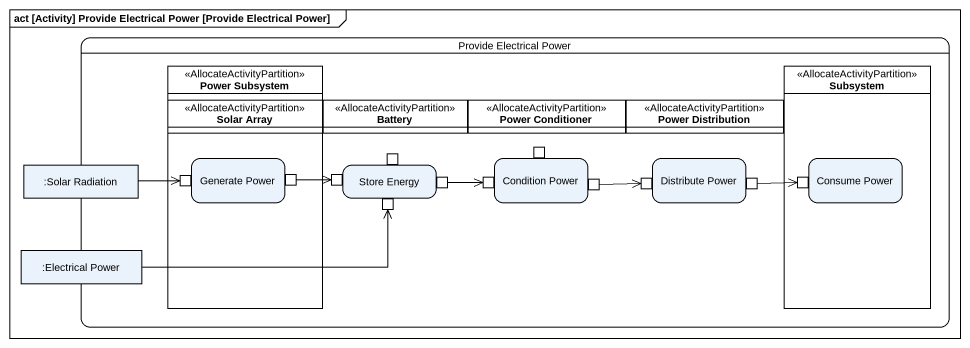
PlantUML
@startuml
mainframe act [Activity] Provide Electrical Power [Provide Electrical Power]
hide empty description
state "Provide Electrical Power" as Provide_Electrical_Power {
  state "Power Subsystem" as Power_Subsystem <<AllocateActivityPartition>> {
    state "Solar Array" as Solar_Array <<AllocateActivityPartition>>
    state "Generate Power" as Generate_Power {
      state pin1 <<inputPin>>
      state pin2 <<outputPin>>
    }
  }
  state Subsystem <<AllocateActivityPartition>> {
    state "Consume Power" as Consume_Power {
      state pin11 <<inputPin>>
    }
  }
  state Battery <<AllocateActivityPartition>>
  state "Power Conditioner" as Power_Conditioner <<AllocateActivityPartition>>
  state "Power Distribution" as Power_Distribution <<AllocateActivityPartition>>
  state ":Solar Radiation" as Solar_Radiation <<object>>
  state "Store Energy" as Store_Energy {
    state pin3 <<inputPin>>
    state pin4 <<inputPin>>
    state pin5 <<outputPin>>
    state pin12 <<inputPin>>
  }
  state "Condition Power" as Condition_Power {
    state pin6 <<inputPin>>
    state pin7 <<inputPin>>
    state pin8 <<outputPin>>
  }
  state "Distribute Power" as Distribute_Power {
    state pin9 <<inputPin>>
    state pin10 <<outputPin>>
  }
  state ":Electrical Power" as Electrical_Power <<object>>
}
Solar_Radiation -right-> pin1
pin2 -right-> pin3
pin5 -right-> pin6
pin8 -right-> pin9
pin10 -right-> pin11
Electrical_Power -right-> pin12
@enduml
